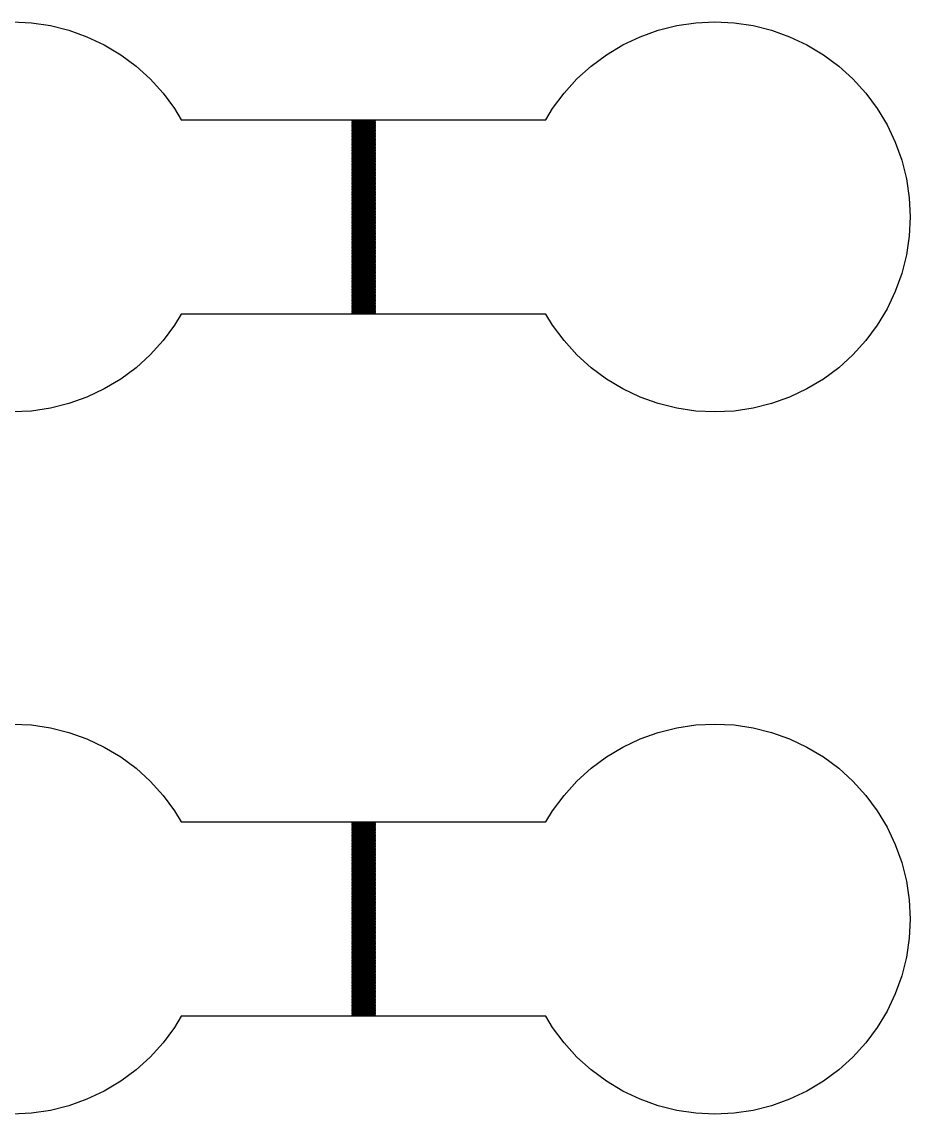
# Model space of a CAD drawing. Extents: x -16 to 132, y -40 to 113.
# Drawn here: x 13.93 to 25.57, y 2.05 to 16.36 of the extents above; entities that cross this region are included whole.
import ezdxf

# ---------------------------------------------------------------- set-up
doc = ezdxf.new("R2010")
doc.units = 0

msp = doc.modelspace()

# ---------------------------------------------------------------- linework, layer by layer
for p, q in [((13.8051, 16.3616), (14.0557, 16.3493)), ((14.0557, 16.3493), (14.3038, 16.3125)), ((22.5097, 16.3125), (22.7579, 16.3493)), ((22.7579, 16.3493), (23.0085, 16.3616)), ((23.0085, 16.3616), (23.2591, 16.3493)), ((23.2591, 16.3493), (23.5072, 16.3125)), ((14.3038, 16.3125), (14.5472, 16.2515)), ((14.5472, 16.2515), (14.7834, 16.167)), ((22.0302, 16.167), (22.2664, 16.2515)), ((22.2664, 16.2515), (22.5097, 16.3125)), ((23.5072, 16.3125), (23.7506, 16.2515)), ((23.7506, 16.2515), (23.9868, 16.167)), ((14.7834, 16.167), (15.0102, 16.0597)), ((15.0102, 16.0597), (15.2254, 15.9307)), ((21.5882, 15.9307), (21.8034, 16.0597)), ((21.8034, 16.0597), (22.0302, 16.167)), ((23.9868, 16.167), (24.2136, 16.0597)), ((24.2136, 16.0597), (24.4288, 15.9307)), ((15.2254, 15.9307), (15.4269, 15.7813)), ((21.3867, 15.7813), (21.5882, 15.9307)), ((24.4288, 15.9307), (24.6303, 15.7813)), ((15.4269, 15.7813), (15.6128, 15.6128)), ((21.2008, 15.6128), (21.3867, 15.7813)), ((24.6303, 15.7813), (24.8162, 15.6128)), ((15.6128, 15.6128), (15.7813, 15.4269)), ((21.0323, 15.4269), (21.2008, 15.6128)), ((24.8162, 15.6128), (24.9847, 15.4269)), ((15.7813, 15.4269), (15.9307, 15.2254)), ((20.8828, 15.2254), (21.0323, 15.4269)), ((24.9847, 15.4269), (25.1341, 15.2254)), ((15.9307, 15.2254), (16.019, 15.0782)), ((20.7946, 15.0782), (20.8828, 15.2254)), ((25.1341, 15.2254), (25.2631, 15.0102)), ((16.019, 15.0782), (20.7946, 15.0782)), ((18.5602, 15.068), (18.2534, 15.068)), ((18.2534, 15.068), (18.2534, 15.0578)), ((18.2534, 15.0578), (18.5602, 15.0578)), ((18.5602, 15.0475), (18.2534, 15.0475)), ((18.2534, 15.0475), (18.2534, 15.0373)), ((18.2534, 15.0373), (18.5602, 15.0373)), ((18.5602, 15.0578), (18.5602, 15.068)), ((18.5602, 15.0373), (18.5602, 15.0475)), ((18.5602, 15.0271), (18.2534, 15.0271)), ((18.2534, 15.0271), (18.2534, 15.0169)), ((18.2534, 15.0169), (18.5602, 15.0169)), ((18.5602, 15.0066), (18.2534, 15.0066)), ((18.2534, 15.0066), (18.2534, 14.9964)), ((18.2534, 14.9964), (18.5602, 14.9964)), ((18.5602, 14.9862), (18.2534, 14.9862)), ((18.2534, 14.9862), (18.2534, 14.976)), ((18.2534, 14.976), (18.5602, 14.976)), ((18.5602, 14.9657), (18.2534, 14.9657)), ((18.2534, 14.9657), (18.2534, 14.9555)), ((18.2534, 14.9555), (18.5602, 14.9555)), ((18.5602, 14.9453), (18.2534, 14.9453)), ((18.2534, 14.9453), (18.2534, 14.9351)), ((18.2534, 14.9351), (18.5602, 14.9351)), ((18.5602, 14.9248), (18.2534, 14.9248)), ((18.2534, 14.9248), (18.2534, 14.9146)), ((18.2534, 14.9146), (18.5602, 14.9146)), ((18.5602, 14.9044), (18.2534, 14.9044)), ((18.2534, 14.9044), (18.2534, 14.8941)), ((18.2534, 14.8941), (18.5602, 14.8941)), ((18.5602, 15.0169), (18.5602, 15.0271)), ((18.5602, 14.9964), (18.5602, 15.0066)), ((18.5602, 14.976), (18.5602, 14.9862)), ((18.5602, 14.9555), (18.5602, 14.9657)), ((18.5602, 14.9351), (18.5602, 14.9453)), ((18.5602, 14.9146), (18.5602, 14.9248)), ((18.5602, 14.8941), (18.5602, 14.9044)), ((25.2631, 15.0102), (25.3704, 14.7834)), ((18.5602, 14.8839), (18.2534, 14.8839)), ((18.2534, 14.8839), (18.2534, 14.8737)), ((18.2534, 14.8737), (18.5602, 14.8737)), ((18.5602, 14.8635), (18.2534, 14.8635)), ((18.2534, 14.8635), (18.2534, 14.8533)), ((18.2534, 14.8533), (18.5602, 14.8533)), ((18.5602, 14.843), (18.2534, 14.843)), ((18.2534, 14.843), (18.2534, 14.8328)), ((18.2534, 14.8328), (18.5602, 14.8328)), ((18.5602, 14.8226), (18.2534, 14.8226)), ((18.2534, 14.8226), (18.2534, 14.8123)), ((18.2534, 14.8123), (18.5602, 14.8123)), ((18.5602, 14.8021), (18.2534, 14.8021)), ((18.2534, 14.8021), (18.2534, 14.7919)), ((18.2534, 14.7919), (18.5602, 14.7919)), ((18.5602, 14.7817), (18.2534, 14.7817)), ((18.2534, 14.7817), (18.2534, 14.7714)), ((18.2534, 14.7714), (18.5602, 14.7714)), ((18.5602, 14.7612), (18.2534, 14.7612)), ((18.2534, 14.7612), (18.2534, 14.751)), ((18.2534, 14.751), (18.5602, 14.751)), ((18.5602, 14.8737), (18.5602, 14.8839)), ((18.5602, 14.8533), (18.5602, 14.8635)), ((18.5602, 14.8328), (18.5602, 14.843)), ((18.5602, 14.8123), (18.5602, 14.8226)), ((18.5602, 14.7919), (18.5602, 14.8021)), ((18.5602, 14.7714), (18.5602, 14.7817)), ((18.5602, 14.751), (18.5602, 14.7612)), ((25.3704, 14.7834), (25.4549, 14.5472)), ((18.5602, 14.7408), (18.2534, 14.7408)), ((18.2534, 14.7408), (18.2534, 14.7305)), ((18.2534, 14.7305), (18.5602, 14.7305)), ((18.5602, 14.7203), (18.2534, 14.7203)), ((18.2534, 14.7203), (18.2534, 14.7101)), ((18.2534, 14.7101), (18.5602, 14.7101)), ((18.5602, 14.6999), (18.2534, 14.6999)), ((18.2534, 14.6999), (18.2534, 14.6896)), ((18.2534, 14.6896), (18.5602, 14.6896)), ((18.5602, 14.6794), (18.2534, 14.6794)), ((18.2534, 14.6794), (18.2534, 14.6692)), ((18.2534, 14.6692), (18.5602, 14.6692)), ((18.5602, 14.659), (18.2534, 14.659)), ((18.2534, 14.659), (18.2534, 14.6487)), ((18.2534, 14.6487), (18.5602, 14.6487)), ((18.5602, 14.6385), (18.2534, 14.6385)), ((18.2534, 14.6385), (18.2534, 14.6283)), ((18.2534, 14.6283), (18.5602, 14.6283)), ((18.5602, 14.6181), (18.2534, 14.6181)), ((18.2534, 14.6181), (18.2534, 14.6078)), ((18.2534, 14.6078), (18.5602, 14.6078)), ((18.5602, 14.7305), (18.5602, 14.7408)), ((18.5602, 14.7101), (18.5602, 14.7203)), ((18.5602, 14.6896), (18.5602, 14.6999)), ((18.5602, 14.6692), (18.5602, 14.6794)), ((18.5602, 14.6487), (18.5602, 14.659)), ((18.5602, 14.6283), (18.5602, 14.6385)), ((18.5602, 14.6078), (18.5602, 14.6181)), ((18.5602, 14.5976), (18.2534, 14.5976)), ((18.2534, 14.5976), (18.2534, 14.5874)), ((18.2534, 14.5874), (18.5602, 14.5874)), ((18.5602, 14.5771), (18.2534, 14.5771)), ((18.2534, 14.5771), (18.2534, 14.5669)), ((18.2534, 14.5669), (18.5602, 14.5669)), ((18.5602, 14.5567), (18.2534, 14.5567)), ((18.2534, 14.5567), (18.2534, 14.5465)), ((18.2534, 14.5465), (18.5602, 14.5465)), ((18.5602, 14.5363), (18.2534, 14.5363)), ((18.2534, 14.5363), (18.2534, 14.526)), ((18.2534, 14.526), (18.5602, 14.526)), ((18.5602, 14.5158), (18.2534, 14.5158)), ((18.2534, 14.5158), (18.2534, 14.5056)), ((18.2534, 14.5056), (18.5602, 14.5056)), ((18.5602, 14.4953), (18.2534, 14.4953)), ((18.2534, 14.4953), (18.2534, 14.4851)), ((18.2534, 14.4851), (18.5602, 14.4851)), ((18.5602, 14.4749), (18.2534, 14.4749)), ((18.2534, 14.4749), (18.2534, 14.4647)), ((18.2534, 14.4647), (18.5602, 14.4647)), ((18.5602, 14.5874), (18.5602, 14.5976)), ((18.5602, 14.5669), (18.5602, 14.5771)), ((18.5602, 14.5465), (18.5602, 14.5567)), ((18.5602, 14.526), (18.5602, 14.5363)), ((18.5602, 14.5056), (18.5602, 14.5158)), ((18.5602, 14.4851), (18.5602, 14.4953)), ((18.5602, 14.4647), (18.5602, 14.4749)), ((25.4549, 14.5472), (25.5159, 14.3038)), ((18.5602, 14.4544), (18.2534, 14.4544)), ((18.2534, 14.4544), (18.2534, 14.4442)), ((18.2534, 14.4442), (18.5602, 14.4442)), ((18.5602, 14.434), (18.2534, 14.434)), ((18.2534, 14.434), (18.2534, 14.4238)), ((18.2534, 14.4238), (18.5602, 14.4238)), ((18.5602, 14.4135), (18.2534, 14.4135)), ((18.2534, 14.4135), (18.2534, 14.4033)), ((18.2534, 14.4033), (18.5602, 14.4033)), ((18.5602, 14.3931), (18.2534, 14.3931)), ((18.2534, 14.3931), (18.2534, 14.3828)), ((18.2534, 14.3828), (18.5602, 14.3828)), ((18.5602, 14.3726), (18.2534, 14.3726)), ((18.2534, 14.3726), (18.2534, 14.3624)), ((18.2534, 14.3624), (18.5602, 14.3624)), ((18.5602, 14.3522), (18.2534, 14.3522)), ((18.2534, 14.3522), (18.2534, 14.3419)), ((18.2534, 14.3419), (18.5602, 14.3419)), ((18.5602, 14.3317), (18.2534, 14.3317)), ((18.2534, 14.3317), (18.2534, 14.3215)), ((18.2534, 14.3215), (18.5602, 14.3215)), ((18.5602, 14.4442), (18.5602, 14.4544)), ((18.5602, 14.4238), (18.5602, 14.434)), ((18.5602, 14.4033), (18.5602, 14.4135)), ((18.5602, 14.3828), (18.5602, 14.3931)), ((18.5602, 14.3624), (18.5602, 14.3726)), ((18.5602, 14.3419), (18.5602, 14.3522)), ((18.5602, 14.3215), (18.5602, 14.3317)), ((18.5602, 14.3113), (18.2534, 14.3113)), ((18.2534, 14.3113), (18.2534, 14.301)), ((18.2534, 14.301), (18.5602, 14.301)), ((18.5602, 14.2908), (18.2534, 14.2908)), ((18.2534, 14.2908), (18.2534, 14.2806)), ((18.2534, 14.2806), (18.5602, 14.2806)), ((18.5602, 14.2704), (18.2534, 14.2704)), ((18.2534, 14.2704), (18.2534, 14.2601)), ((18.2534, 14.2601), (18.5602, 14.2601)), ((18.5602, 14.2499), (18.2534, 14.2499)), ((18.2534, 14.2499), (18.2534, 14.2397)), ((18.2534, 14.2397), (18.5602, 14.2397)), ((18.5602, 14.2295), (18.2534, 14.2295)), ((18.2534, 14.2295), (18.2534, 14.2192)), ((18.2534, 14.2192), (18.5602, 14.2192)), ((18.5602, 14.209), (18.2534, 14.209)), ((18.2534, 14.209), (18.2534, 14.1988)), ((18.2534, 14.1988), (18.5602, 14.1988)), ((18.5602, 14.1886), (18.2534, 14.1886)), ((18.2534, 14.1886), (18.2534, 14.1783)), ((18.2534, 14.1783), (18.5602, 14.1783)), ((18.5602, 14.301), (18.5602, 14.3113)), ((18.5602, 14.2806), (18.5602, 14.2908)), ((18.5602, 14.2601), (18.5602, 14.2704)), ((18.5602, 14.2397), (18.5602, 14.2499)), ((18.5602, 14.2192), (18.5602, 14.2295)), ((18.5602, 14.1988), (18.5602, 14.209)), ((18.5602, 14.1783), (18.5602, 14.1886)), ((25.5159, 14.3038), (25.5527, 14.0557)), ((18.5602, 14.1681), (18.2534, 14.1681)), ((18.2534, 14.1681), (18.2534, 14.1579)), ((18.2534, 14.1579), (18.5602, 14.1579)), ((18.5602, 14.1477), (18.2534, 14.1477)), ((18.2534, 14.1477), (18.2534, 14.1374)), ((18.2534, 14.1374), (18.5602, 14.1374)), ((18.5602, 14.1272), (18.2534, 14.1272)), ((18.2534, 14.1272), (18.2534, 14.117)), ((18.2534, 14.117), (18.5602, 14.117)), ((18.5602, 14.1068), (18.2534, 14.1068)), ((18.2534, 14.1068), (18.2534, 14.0965)), ((18.2534, 14.0965), (18.5602, 14.0965)), ((18.5602, 14.0863), (18.2534, 14.0863)), ((18.2534, 14.0863), (18.2534, 14.0761)), ((18.2534, 14.0761), (18.5602, 14.0761)), ((18.5602, 14.0658), (18.2534, 14.0658)), ((18.2534, 14.0658), (18.2534, 14.0556)), ((18.2534, 14.0556), (18.5602, 14.0556)), ((18.5602, 14.0454), (18.2534, 14.0454)), ((18.2534, 14.0454), (18.2534, 14.0352)), ((18.2534, 14.0352), (18.5602, 14.0352)), ((18.5602, 14.1579), (18.5602, 14.1681)), ((18.5602, 14.1374), (18.5602, 14.1477)), ((18.5602, 14.117), (18.5602, 14.1272)), ((18.5602, 14.0965), (18.5602, 14.1068)), ((18.5602, 14.0761), (18.5602, 14.0863)), ((18.5602, 14.0556), (18.5602, 14.0658)), ((18.5602, 14.0352), (18.5602, 14.0454)), ((25.5527, 14.0557), (25.565, 13.8051)), ((18.5602, 14.0249), (18.2534, 14.0249)), ((18.2534, 14.0249), (18.2534, 14.0147)), ((18.2534, 14.0147), (18.5602, 14.0147)), ((18.5602, 14.0045), (18.2534, 14.0045)), ((18.2534, 14.0045), (18.2534, 13.9943)), ((18.2534, 13.9943), (18.5602, 13.9943)), ((18.5602, 13.984), (18.2534, 13.984)), ((18.2534, 13.984), (18.2534, 13.9738)), ((18.2534, 13.9738), (18.5602, 13.9738)), ((18.5602, 13.9636), (18.2534, 13.9636)), ((18.2534, 13.9636), (18.2534, 13.9534)), ((18.2534, 13.9534), (18.5602, 13.9534)), ((18.5602, 13.9431), (18.2534, 13.9431)), ((18.2534, 13.9431), (18.2534, 13.9329)), ((18.2534, 13.9329), (18.5602, 13.9329)), ((18.5602, 13.9227), (18.2534, 13.9227)), ((18.2534, 13.9227), (18.2534, 13.9125)), ((18.2534, 13.9125), (18.5602, 13.9125)), ((18.5602, 13.9022), (18.2534, 13.9022)), ((18.2534, 13.9022), (18.2534, 13.892)), ((18.2534, 13.892), (18.5602, 13.892)), ((18.5602, 14.0147), (18.5602, 14.0249)), ((18.5602, 13.9943), (18.5602, 14.0045)), ((18.5602, 13.9738), (18.5602, 13.984)), ((18.5602, 13.9534), (18.5602, 13.9636)), ((18.5602, 13.9329), (18.5602, 13.9431)), ((18.5602, 13.9125), (18.5602, 13.9227)), ((18.5602, 13.892), (18.5602, 13.9022)), ((18.5602, 13.8818), (18.2534, 13.8818)), ((18.2534, 13.8818), (18.2534, 13.8716)), ((18.2534, 13.8716), (18.5602, 13.8716)), ((18.5602, 13.8613), (18.2534, 13.8613)), ((18.2534, 13.8613), (18.2534, 13.8511)), ((18.2534, 13.8511), (18.5602, 13.8511)), ((18.5602, 13.8409), (18.2534, 13.8409)), ((18.2534, 13.8409), (18.2534, 13.8307)), ((18.2534, 13.8307), (18.5602, 13.8307)), ((18.5602, 13.8204), (18.2534, 13.8204)), ((18.2534, 13.8204), (18.2534, 13.8102)), ((18.2534, 13.8102), (18.5602, 13.8102)), ((18.5602, 13.8), (18.2534, 13.8)), ((18.2534, 13.8), (18.2534, 13.7897)), ((18.2534, 13.7897), (18.5602, 13.7897)), ((18.5602, 13.7795), (18.2534, 13.7795)), ((18.2534, 13.7795), (18.2534, 13.7693)), ((18.2534, 13.7693), (18.5602, 13.7693)), ((18.5602, 13.7591), (18.2534, 13.7591)), ((18.2534, 13.7591), (18.2534, 13.7489)), ((18.2534, 13.7489), (18.5602, 13.7489)), ((18.5602, 13.8716), (18.5602, 13.8818)), ((18.5602, 13.8511), (18.5602, 13.8613)), ((18.5602, 13.8307), (18.5602, 13.8409)), ((18.5602, 13.8102), (18.5602, 13.8204)), ((18.5602, 13.7897), (18.5602, 13.8)), ((18.5602, 13.7693), (18.5602, 13.7795)), ((18.5602, 13.7489), (18.5602, 13.7591)), ((25.565, 13.8051), (25.5527, 13.5545)), ((18.5602, 13.7386), (18.2534, 13.7386)), ((18.2534, 13.7386), (18.2534, 13.7284)), ((18.2534, 13.7284), (18.5602, 13.7284)), ((18.5602, 13.7182), (18.2534, 13.7182)), ((18.2534, 13.7182), (18.2534, 13.708)), ((18.2534, 13.708), (18.5602, 13.708)), ((18.5602, 13.6977), (18.2534, 13.6977)), ((18.2534, 13.6977), (18.2534, 13.6875)), ((18.2534, 13.6875), (18.5602, 13.6875)), ((18.5602, 13.6773), (18.2534, 13.6773)), ((18.2534, 13.6773), (18.2534, 13.6671)), ((18.2534, 13.6671), (18.5602, 13.6671)), ((18.5602, 13.6568), (18.2534, 13.6568)), ((18.2534, 13.6568), (18.2534, 13.6466)), ((18.2534, 13.6466), (18.5602, 13.6466)), ((18.5602, 13.6364), (18.2534, 13.6364)), ((18.2534, 13.6364), (18.2534, 13.6261)), ((18.2534, 13.6261), (18.5602, 13.6261)), ((18.5602, 13.6159), (18.2534, 13.6159)), ((18.2534, 13.6159), (18.2534, 13.6057)), ((18.2534, 13.6057), (18.5602, 13.6057)), ((18.5602, 13.7284), (18.5602, 13.7386)), ((18.5602, 13.708), (18.5602, 13.7182)), ((18.5602, 13.6875), (18.5602, 13.6977)), ((18.5602, 13.6671), (18.5602, 13.6773)), ((18.5602, 13.6466), (18.5602, 13.6568)), ((18.5602, 13.6261), (18.5602, 13.6364)), ((18.5602, 13.6057), (18.5602, 13.6159)), ((18.5602, 13.5955), (18.2534, 13.5955)), ((18.2534, 13.5955), (18.2534, 13.5852)), ((18.2534, 13.5852), (18.5602, 13.5852)), ((18.5602, 13.575), (18.2534, 13.575)), ((18.2534, 13.575), (18.2534, 13.5648)), ((18.2534, 13.5648), (18.5602, 13.5648)), ((18.5602, 13.5546), (18.2534, 13.5546)), ((18.2534, 13.5546), (18.2534, 13.5443)), ((18.2534, 13.5443), (18.5602, 13.5443)), ((18.5602, 13.5341), (18.2534, 13.5341)), ((18.2534, 13.5341), (18.2534, 13.5239)), ((18.2534, 13.5239), (18.5602, 13.5239)), ((18.5602, 13.5137), (18.2534, 13.5137)), ((18.2534, 13.5137), (18.2534, 13.5034)), ((18.2534, 13.5034), (18.5602, 13.5034)), ((18.5602, 13.4932), (18.2534, 13.4932)), ((18.2534, 13.4932), (18.2534, 13.483)), ((18.2534, 13.483), (18.5602, 13.483)), ((18.5602, 13.4727), (18.2534, 13.4727)), ((18.2534, 13.4727), (18.2534, 13.4625)), ((18.2534, 13.4625), (18.5602, 13.4625)), ((18.5602, 13.5852), (18.5602, 13.5955)), ((18.5602, 13.5648), (18.5602, 13.575)), ((18.5602, 13.5443), (18.5602, 13.5546)), ((18.5602, 13.5239), (18.5602, 13.5341)), ((18.5602, 13.5034), (18.5602, 13.5137)), ((18.5602, 13.483), (18.5602, 13.4932)), ((18.5602, 13.4625), (18.5602, 13.4727)), ((25.5527, 13.5545), (25.5159, 13.3064)), ((18.5602, 13.4523), (18.2534, 13.4523)), ((18.2534, 13.4523), (18.2534, 13.4421)), ((18.2534, 13.4421), (18.5602, 13.4421)), ((18.5602, 13.4319), (18.2534, 13.4319)), ((18.2534, 13.4319), (18.2534, 13.4216)), ((18.2534, 13.4216), (18.5602, 13.4216)), ((18.5602, 13.4114), (18.2534, 13.4114)), ((18.2534, 13.4114), (18.2534, 13.4012)), ((18.2534, 13.4012), (18.5602, 13.4012)), ((18.5602, 13.3909), (18.2534, 13.3909)), ((18.2534, 13.3909), (18.2534, 13.3807)), ((18.2534, 13.3807), (18.5602, 13.3807)), ((18.5602, 13.3705), (18.2534, 13.3705)), ((18.2534, 13.3705), (18.2534, 13.3603)), ((18.2534, 13.3603), (18.5602, 13.3603)), ((18.5602, 13.35), (18.2534, 13.35)), ((18.2534, 13.35), (18.2534, 13.3398)), ((18.2534, 13.3398), (18.5602, 13.3398)), ((18.5602, 13.3296), (18.2534, 13.3296)), ((18.2534, 13.3296), (18.2534, 13.3194)), ((18.2534, 13.3194), (18.5602, 13.3194)), ((18.5602, 13.4421), (18.5602, 13.4523)), ((18.5602, 13.4216), (18.5602, 13.4319)), ((18.5602, 13.4012), (18.5602, 13.4114)), ((18.5602, 13.3807), (18.5602, 13.3909)), ((18.5602, 13.3603), (18.5602, 13.3705)), ((18.5602, 13.3398), (18.5602, 13.35)), ((18.5602, 13.3194), (18.5602, 13.3296)), ((18.5602, 13.3091), (18.2534, 13.3091)), ((18.2534, 13.3091), (18.2534, 13.2989)), ((18.2534, 13.2989), (18.5602, 13.2989)), ((18.5602, 13.2887), (18.2534, 13.2887)), ((18.2534, 13.2887), (18.2534, 13.2785)), ((18.2534, 13.2785), (18.5602, 13.2785)), ((18.5602, 13.2682), (18.2534, 13.2682)), ((18.2534, 13.2682), (18.2534, 13.258)), ((18.2534, 13.258), (18.5602, 13.258)), ((18.5602, 13.2478), (18.2534, 13.2478)), ((18.2534, 13.2478), (18.2534, 13.2376)), ((18.2534, 13.2376), (18.5602, 13.2376)), ((18.5602, 13.2273), (18.2534, 13.2273)), ((18.2534, 13.2273), (18.2534, 13.2171)), ((18.2534, 13.2171), (18.5602, 13.2171)), ((18.5602, 13.2069), (18.2534, 13.2069)), ((18.2534, 13.2069), (18.2534, 13.1967)), ((18.2534, 13.1967), (18.5602, 13.1967)), ((18.5602, 13.1864), (18.2534, 13.1864)), ((18.2534, 13.1864), (18.2534, 13.1762)), ((18.2534, 13.1762), (18.5602, 13.1762)), ((18.5602, 13.2989), (18.5602, 13.3091)), ((18.5602, 13.2785), (18.5602, 13.2887)), ((18.5602, 13.258), (18.5602, 13.2682)), ((18.5602, 13.2376), (18.5602, 13.2478)), ((18.5602, 13.2171), (18.5602, 13.2273)), ((18.5602, 13.1967), (18.5602, 13.2069)), ((18.5602, 13.1762), (18.5602, 13.1864)), ((25.5159, 13.3064), (25.4549, 13.063)), ((18.5602, 13.166), (18.2534, 13.166)), ((18.2534, 13.166), (18.2534, 13.1557)), ((18.2534, 13.1557), (18.5602, 13.1557)), ((18.5602, 13.1455), (18.2534, 13.1455)), ((18.2534, 13.1455), (18.2534, 13.1353)), ((18.2534, 13.1353), (18.5602, 13.1353)), ((18.5602, 13.1251), (18.2534, 13.1251)), ((18.2534, 13.1251), (18.2534, 13.1149)), ((18.2534, 13.1149), (18.5602, 13.1149)), ((18.5602, 13.1046), (18.2534, 13.1046)), ((18.2534, 13.1046), (18.2534, 13.0944)), ((18.2534, 13.0944), (18.5602, 13.0944)), ((18.5602, 13.0842), (18.2534, 13.0842)), ((18.2534, 13.0842), (18.2534, 13.0739)), ((18.2534, 13.0739), (18.5602, 13.0739)), ((18.5602, 13.0637), (18.2534, 13.0637)), ((18.2534, 13.0637), (18.2534, 13.0535)), ((18.2534, 13.0535), (18.5602, 13.0535)), ((18.5602, 13.0433), (18.2534, 13.0433)), ((18.2534, 13.0433), (18.2534, 13.033)), ((18.2534, 13.033), (18.5602, 13.033)), ((18.5602, 13.1557), (18.5602, 13.166)), ((18.5602, 13.1353), (18.5602, 13.1455)), ((18.5602, 13.1149), (18.5602, 13.1251)), ((18.5602, 13.0944), (18.5602, 13.1046)), ((18.5602, 13.0739), (18.5602, 13.0842)), ((18.5602, 13.0535), (18.5602, 13.0637)), ((18.5602, 13.033), (18.5602, 13.0433)), ((25.4549, 13.063), (25.3704, 12.8268)), ((18.5602, 13.0228), (18.2534, 13.0228)), ((18.2534, 13.0228), (18.2534, 13.0126)), ((18.2534, 13.0126), (18.5602, 13.0126)), ((18.5602, 13.0024), (18.2534, 13.0024)), ((18.2534, 13.0024), (18.2534, 12.9921)), ((18.2534, 12.9921), (18.5602, 12.9921)), ((18.5602, 12.9819), (18.2534, 12.9819)), ((18.2534, 12.9819), (18.2534, 12.9717)), ((18.2534, 12.9717), (18.5602, 12.9717)), ((18.5602, 12.9615), (18.2534, 12.9615)), ((18.2534, 12.9615), (18.2534, 12.9512)), ((18.2534, 12.9512), (18.5602, 12.9512)), ((18.5602, 12.941), (18.2534, 12.941)), ((18.2534, 12.941), (18.2534, 12.9308)), ((18.2534, 12.9308), (18.5602, 12.9308)), ((18.5602, 12.9205), (18.2534, 12.9205)), ((18.2534, 12.9205), (18.2534, 12.9103)), ((18.2534, 12.9103), (18.5602, 12.9103)), ((18.5602, 12.9001), (18.2534, 12.9001)), ((18.2534, 12.9001), (18.2534, 12.8899)), ((18.2534, 12.8899), (18.5602, 12.8899)), ((18.5602, 13.0126), (18.5602, 13.0228)), ((18.5602, 12.9921), (18.5602, 13.0024)), ((18.5602, 12.9717), (18.5602, 12.9819)), ((18.5602, 12.9512), (18.5602, 12.9615)), ((18.5602, 12.9308), (18.5602, 12.941)), ((18.5602, 12.9103), (18.5602, 12.9205)), ((18.5602, 12.8899), (18.5602, 12.9001)), ((18.5602, 12.8796), (18.2534, 12.8796)), ((18.2534, 12.8796), (18.2534, 12.8694)), ((18.2534, 12.8694), (18.5602, 12.8694)), ((18.5602, 12.8592), (18.2534, 12.8592)), ((18.2534, 12.8592), (18.2534, 12.849)), ((18.2534, 12.849), (18.5602, 12.849)), ((18.5602, 12.8387), (18.2534, 12.8387)), ((18.2534, 12.8387), (18.2534, 12.8285)), ((18.2534, 12.8285), (18.5602, 12.8285)), ((18.5602, 12.8183), (18.2534, 12.8183)), ((18.2534, 12.8183), (18.2534, 12.8081)), ((18.2534, 12.8081), (18.5602, 12.8081)), ((18.5602, 12.7979), (18.2534, 12.7979)), ((18.2534, 12.7979), (18.2534, 12.7876)), ((18.2534, 12.7876), (18.5602, 12.7876)), ((18.5602, 12.7774), (18.2534, 12.7774)), ((18.2534, 12.7774), (18.2534, 12.7672)), ((18.2534, 12.7672), (18.5602, 12.7672)), ((18.5602, 12.7569), (18.2534, 12.7569)), ((18.2534, 12.7569), (18.2534, 12.7467)), ((18.2534, 12.7467), (18.5602, 12.7467)), ((18.5602, 12.8694), (18.5602, 12.8796)), ((18.5602, 12.849), (18.5602, 12.8592)), ((18.5602, 12.8285), (18.5602, 12.8387)), ((18.5602, 12.8081), (18.5602, 12.8183)), ((18.5602, 12.7876), (18.5602, 12.7979)), ((18.5602, 12.7672), (18.5602, 12.7774)), ((18.5602, 12.7467), (18.5602, 12.7569)), ((25.3704, 12.8268), (25.2631, 12.6)), ((18.5602, 12.7365), (18.2534, 12.7365)), ((18.2534, 12.7365), (18.2534, 12.7263)), ((18.2534, 12.7263), (18.5602, 12.7263)), ((18.5602, 12.716), (18.2534, 12.716)), ((18.2534, 12.716), (18.2534, 12.7058)), ((18.2534, 12.7058), (18.5602, 12.7058)), ((18.5602, 12.6956), (18.2534, 12.6956)), ((18.2534, 12.6956), (18.2534, 12.6854)), ((18.2534, 12.6854), (18.5602, 12.6854)), ((18.5602, 12.6751), (18.2534, 12.6751)), ((18.2534, 12.6751), (18.2534, 12.6649)), ((18.2534, 12.6649), (18.5602, 12.6649)), ((18.5602, 12.6547), (18.2534, 12.6547)), ((18.2534, 12.6547), (18.2534, 12.6444)), ((18.2534, 12.6444), (18.5602, 12.6444)), ((18.5602, 12.6342), (18.2534, 12.6342)), ((18.2534, 12.6342), (18.2534, 12.624)), ((18.2534, 12.624), (18.5602, 12.624)), ((18.5602, 12.6138), (18.2534, 12.6138)), ((18.2534, 12.6138), (18.2534, 12.6035)), ((18.2534, 12.6035), (18.5602, 12.6035)), ((18.5602, 12.7263), (18.5602, 12.7365)), ((18.5602, 12.7058), (18.5602, 12.716)), ((18.5602, 12.6854), (18.5602, 12.6956)), ((18.5602, 12.6649), (18.5602, 12.6751)), ((18.5602, 12.6444), (18.5602, 12.6547)), ((18.5602, 12.624), (18.5602, 12.6342)), ((18.5602, 12.6035), (18.5602, 12.6138)), ((25.2631, 12.6), (25.1341, 12.3848)), ((16.019, 12.532), (15.9307, 12.3848)), ((20.7946, 12.532), (16.019, 12.532)), ((18.5602, 12.5933), (18.2534, 12.5933)), ((18.2534, 12.5933), (18.2534, 12.5831)), ((18.2534, 12.5831), (18.5602, 12.5831)), ((18.5602, 12.5729), (18.2534, 12.5729)), ((18.2534, 12.5729), (18.2534, 12.5626)), ((18.2534, 12.5626), (18.5602, 12.5626)), ((18.5602, 12.5524), (18.2534, 12.5524)), ((18.2534, 12.5524), (18.2534, 12.5422)), ((18.2534, 12.5422), (18.5602, 12.5422)), ((18.5602, 12.5831), (18.5602, 12.5933)), ((18.5602, 12.5626), (18.5602, 12.5729)), ((18.5602, 12.5422), (18.5602, 12.5524)), ((20.8828, 12.3848), (20.7946, 12.532)), ((15.9307, 12.3848), (15.7813, 12.1833)), ((21.0323, 12.1833), (20.8828, 12.3848)), ((25.1341, 12.3848), (24.9847, 12.1833)), ((15.7813, 12.1833), (15.6128, 11.9974)), ((21.2008, 11.9974), (21.0323, 12.1833)), ((24.9847, 12.1833), (24.8162, 11.9974)), ((15.6128, 11.9974), (15.4269, 11.8289)), ((21.3867, 11.8289), (21.2008, 11.9974)), ((24.8162, 11.9974), (24.6303, 11.8289)), ((15.4269, 11.8289), (15.2254, 11.6795)), ((21.5882, 11.6795), (21.3867, 11.8289)), ((24.6303, 11.8289), (24.4288, 11.6795)), ((15.2254, 11.6795), (15.0102, 11.5505)), ((21.8034, 11.5505), (21.5882, 11.6795)), ((24.4288, 11.6795), (24.2136, 11.5505)), ((15.0102, 11.5505), (14.7834, 11.4432)), ((22.0302, 11.4432), (21.8034, 11.5505)), ((24.2136, 11.5505), (23.9868, 11.4432)), ((14.5472, 11.3587), (14.3038, 11.2977)), ((14.7834, 11.4432), (14.5472, 11.3587)), ((22.2664, 11.3587), (22.0302, 11.4432)), ((22.5097, 11.2977), (22.2664, 11.3587)), ((23.7506, 11.3587), (23.5072, 11.2977)), ((23.9868, 11.4432), (23.7506, 11.3587)), ((14.0557, 11.2609), (13.8051, 11.2486)), ((14.3038, 11.2977), (14.0557, 11.2609)), ((22.7579, 11.2609), (22.5097, 11.2977)), ((23.0085, 11.2486), (22.7579, 11.2609)), ((23.2591, 11.2609), (23.0085, 11.2486)), ((23.5072, 11.2977), (23.2591, 11.2609)), ((13.8051, 7.15819), (14.0557, 7.14587)), ((14.0557, 7.14587), (14.3038, 7.10905)), ((14.3038, 7.10905), (14.5472, 7.04811)), ((14.5472, 7.04811), (14.7834, 6.96358)), ((22.0302, 6.96358), (22.2664, 7.04811)), ((22.2664, 7.04811), (22.5097, 7.10905)), ((22.5097, 7.10905), (22.7579, 7.14587)), ((22.7579, 7.14587), (23.0085, 7.15819)), ((23.0085, 7.15819), (23.2591, 7.14587)), ((23.2591, 7.14587), (23.5072, 7.10905)), ((23.5072, 7.10905), (23.7506, 7.04811)), ((23.7506, 7.04811), (23.9868, 6.96358)), ((14.7834, 6.96358), (15.0102, 6.85631)), ((21.8034, 6.85631), (22.0302, 6.96358)), ((23.9868, 6.96358), (24.2136, 6.85631)), ((15.0102, 6.85631), (15.2254, 6.72733)), ((21.5882, 6.72733), (21.8034, 6.85631)), ((24.2136, 6.85631), (24.4288, 6.72733)), ((15.2254, 6.72733), (15.4269, 6.5779)), ((21.3867, 6.5779), (21.5882, 6.72733)), ((24.4288, 6.72733), (24.6303, 6.5779)), ((15.4269, 6.5779), (15.6128, 6.40941)), ((21.2008, 6.40941), (21.3867, 6.5779)), ((24.6303, 6.5779), (24.8162, 6.40941)), ((15.6128, 6.40941), (15.7813, 6.22351)), ((21.0323, 6.22351), (21.2008, 6.40941)), ((24.8162, 6.40941), (24.9847, 6.22351)), ((15.7813, 6.22351), (15.9307, 6.022)), ((20.8828, 6.022), (21.0323, 6.22351)), ((24.9847, 6.22351), (25.1341, 6.022)), ((15.9307, 6.022), (16.019, 5.87482)), ((20.7946, 5.87482), (20.8828, 6.022)), ((25.1341, 6.022), (25.2631, 5.80681)), ((16.019, 5.87482), (20.7946, 5.87482)), ((18.5602, 5.86459), (18.2534, 5.86459)), ((18.2534, 5.86459), (18.2534, 5.85437)), ((18.2534, 5.85437), (18.5602, 5.85437)), ((18.5602, 5.84415), (18.2534, 5.84415)), ((18.2534, 5.84415), (18.2534, 5.83391)), ((18.2534, 5.83391), (18.5602, 5.83391)), ((18.5602, 5.82368), (18.2534, 5.82368)), ((18.2534, 5.82368), (18.2534, 5.81348)), ((18.2534, 5.81348), (18.5602, 5.81348)), ((18.5602, 5.80324), (18.2534, 5.80324)), ((18.2534, 5.80324), (18.2534, 5.79301)), ((18.2534, 5.79301), (18.5602, 5.79301)), ((18.5602, 5.78279), (18.2534, 5.78279)), ((18.2534, 5.78279), (18.2534, 5.77255)), ((18.2534, 5.77255), (18.5602, 5.77255)), ((18.5602, 5.76234), (18.2534, 5.76234)), ((18.2534, 5.76234), (18.2534, 5.75212)), ((18.2534, 5.75212), (18.5602, 5.75212)), ((18.5602, 5.74188), (18.2534, 5.74188)), ((18.2534, 5.74188), (18.2534, 5.73166)), ((18.2534, 5.73166), (18.5602, 5.73166)), ((18.5602, 5.85437), (18.5602, 5.86459)), ((18.5602, 5.83391), (18.5602, 5.84415)), ((18.5602, 5.81348), (18.5602, 5.82368)), ((18.5602, 5.79301), (18.5602, 5.80324)), ((18.5602, 5.77255), (18.5602, 5.78279)), ((18.5602, 5.75212), (18.5602, 5.76234)), ((18.5602, 5.73166), (18.5602, 5.74188)), ((25.2631, 5.80681), (25.3704, 5.58)), ((18.5602, 5.72142), (18.2534, 5.72142)), ((18.2534, 5.72142), (18.2534, 5.71121)), ((18.2534, 5.71121), (18.5602, 5.71121)), ((18.5602, 5.70099), (18.2534, 5.70099)), ((18.2534, 5.70099), (18.2534, 5.69075)), ((18.2534, 5.69075), (18.5602, 5.69075)), ((18.5602, 5.68053), (18.2534, 5.68053)), ((18.2534, 5.68053), (18.2534, 5.6703)), ((18.2534, 5.6703), (18.5602, 5.6703)), ((18.5602, 5.66006), (18.2534, 5.66006)), ((18.2534, 5.66006), (18.2534, 5.64986)), ((18.2534, 5.64986), (18.5602, 5.64986)), ((18.5602, 5.63963), (18.2534, 5.63963)), ((18.2534, 5.63963), (18.2534, 5.62939)), ((18.2534, 5.62939), (18.5602, 5.62939)), ((18.5602, 5.61917), (18.2534, 5.61917)), ((18.2534, 5.61917), (18.2534, 5.60893)), ((18.2534, 5.60893), (18.5602, 5.60893)), ((18.5602, 5.59872), (18.2534, 5.59872)), ((18.2534, 5.59872), (18.2534, 5.5885)), ((18.2534, 5.5885), (18.5602, 5.5885)), ((18.5602, 5.71121), (18.5602, 5.72142)), ((18.5602, 5.69075), (18.5602, 5.70099)), ((18.5602, 5.6703), (18.5602, 5.68053)), ((18.5602, 5.64986), (18.5602, 5.66006)), ((18.5602, 5.62939), (18.5602, 5.63963)), ((18.5602, 5.60893), (18.5602, 5.61917)), ((18.5602, 5.5885), (18.5602, 5.59872)), ((18.5602, 5.57826), (18.2534, 5.57826)), ((18.2534, 5.57826), (18.2534, 5.56804)), ((18.2534, 5.56804), (18.5602, 5.56804)), ((18.5602, 5.55782), (18.2534, 5.55782)), ((18.2534, 5.55782), (18.2534, 5.54759)), ((18.2534, 5.54759), (18.5602, 5.54759)), ((18.5602, 5.53737), (18.2534, 5.53737)), ((18.2534, 5.53737), (18.2534, 5.52715)), ((18.2534, 5.52715), (18.5602, 5.52715)), ((18.5602, 5.51691), (18.2534, 5.51691)), ((18.2534, 5.51691), (18.2534, 5.50668)), ((18.2534, 5.50668), (18.5602, 5.50668)), ((18.5602, 5.49646), (18.2534, 5.49646)), ((18.2534, 5.49646), (18.2534, 5.48624)), ((18.2534, 5.48624), (18.5602, 5.48624)), ((18.5602, 5.47601), (18.2534, 5.47601)), ((18.2534, 5.47601), (18.2534, 5.46577)), ((18.2534, 5.46577), (18.5602, 5.46577)), ((18.5602, 5.45555), (18.2534, 5.45555)), ((18.2534, 5.45555), (18.2534, 5.44533)), ((18.2534, 5.44533), (18.5602, 5.44533)), ((18.5602, 5.56804), (18.5602, 5.57826)), ((18.5602, 5.54759), (18.5602, 5.55782)), ((18.5602, 5.52715), (18.5602, 5.53737)), ((18.5602, 5.50668), (18.5602, 5.51691)), ((18.5602, 5.48624), (18.5602, 5.49646)), ((18.5602, 5.46577), (18.5602, 5.47601)), ((18.5602, 5.44533), (18.5602, 5.45555)), ((25.3704, 5.58), (25.4549, 5.3438)), ((18.5602, 5.4351), (18.2534, 5.4351)), ((18.2534, 5.4351), (18.2534, 5.42488)), ((18.2534, 5.42488), (18.5602, 5.42488)), ((18.5602, 5.41466), (18.2534, 5.41466)), ((18.2534, 5.41466), (18.2534, 5.40442)), ((18.2534, 5.40442), (18.5602, 5.40442)), ((18.5602, 5.3942), (18.2534, 5.3942)), ((18.2534, 5.3942), (18.2534, 5.38399)), ((18.2534, 5.38399), (18.5602, 5.38399)), ((18.5602, 5.37375), (18.2534, 5.37375)), ((18.2534, 5.37375), (18.2534, 5.36353)), ((18.2534, 5.36353), (18.5602, 5.36353)), ((18.5602, 5.35329), (18.2534, 5.35329)), ((18.2534, 5.35329), (18.2534, 5.34306)), ((18.2534, 5.34306), (18.5602, 5.34306)), ((18.5602, 5.33286), (18.2534, 5.33286)), ((18.2534, 5.33286), (18.2534, 5.32262)), ((18.2534, 5.32262), (18.5602, 5.32262)), ((18.5602, 5.31239), (18.2534, 5.31239)), ((18.2534, 5.31239), (18.2534, 5.30217)), ((18.2534, 5.30217), (18.5602, 5.30217)), ((18.5602, 5.42488), (18.5602, 5.4351)), ((18.5602, 5.40442), (18.5602, 5.41466)), ((18.5602, 5.38399), (18.5602, 5.3942)), ((18.5602, 5.36353), (18.5602, 5.37375)), ((18.5602, 5.34306), (18.5602, 5.35329)), ((18.5602, 5.32262), (18.5602, 5.33286)), ((18.5602, 5.30217), (18.5602, 5.31239)), ((25.4549, 5.3438), (25.5159, 5.10043)), ((18.5602, 5.29193), (18.2534, 5.29193)), ((18.2534, 5.29193), (18.2534, 5.28171)), ((18.2534, 5.28171), (18.5602, 5.28171)), ((18.5602, 5.2715), (18.2534, 5.2715)), ((18.2534, 5.2715), (18.2534, 5.26126)), ((18.2534, 5.26126), (18.5602, 5.26126)), ((18.5602, 5.25104), (18.2534, 5.25104)), ((18.2534, 5.25104), (18.2534, 5.24081)), ((18.2534, 5.24081), (18.5602, 5.24081)), ((18.5602, 5.23058), (18.2534, 5.23058)), ((18.2534, 5.23058), (18.2534, 5.22037)), ((18.2534, 5.22037), (18.5602, 5.22037)), ((18.5602, 5.21013), (18.2534, 5.21013)), ((18.2534, 5.21013), (18.2534, 5.19991)), ((18.2534, 5.19991), (18.5602, 5.19991)), ((18.5602, 5.18968), (18.2534, 5.18968)), ((18.2534, 5.18968), (18.2534, 5.17944)), ((18.2534, 5.17944), (18.5602, 5.17944)), ((18.5602, 5.16924), (18.2534, 5.16924)), ((18.2534, 5.16924), (18.2534, 5.15901)), ((18.2534, 5.15901), (18.5602, 5.15901)), ((18.5602, 5.28171), (18.5602, 5.29193)), ((18.5602, 5.26126), (18.5602, 5.2715)), ((18.5602, 5.24081), (18.5602, 5.25104)), ((18.5602, 5.22037), (18.5602, 5.23058)), ((18.5602, 5.19991), (18.5602, 5.21013)), ((18.5602, 5.17944), (18.5602, 5.18968)), ((18.5602, 5.15901), (18.5602, 5.16924)), ((18.5602, 5.14877), (18.2534, 5.14877)), ((18.2534, 5.14877), (18.2534, 5.13855)), ((18.2534, 5.13855), (18.5602, 5.13855)), ((18.5602, 5.12833), (18.2534, 5.12833)), ((18.2534, 5.12833), (18.2534, 5.11809)), ((18.2534, 5.11809), (18.5602, 5.11809)), ((18.5602, 5.10788), (18.2534, 5.10788)), ((18.2534, 5.10788), (18.2534, 5.09764)), ((18.2534, 5.09764), (18.5602, 5.09764)), ((18.5602, 5.08742), (18.2534, 5.08742)), ((18.2534, 5.08742), (18.2534, 5.07719)), ((18.2534, 5.07719), (18.5602, 5.07719)), ((18.5602, 5.06696), (18.2534, 5.06696)), ((18.2534, 5.06696), (18.2534, 5.05675)), ((18.2534, 5.05675), (18.5602, 5.05675)), ((18.5602, 5.04652), (18.2534, 5.04652)), ((18.2534, 5.04652), (18.2534, 5.03629)), ((18.2534, 5.03629), (18.5602, 5.03629)), ((18.5602, 5.02606), (18.2534, 5.02606)), ((18.2534, 5.02606), (18.2534, 5.01584)), ((18.2534, 5.01584), (18.5602, 5.01584)), ((18.5602, 5.13855), (18.5602, 5.14877)), ((18.5602, 5.11809), (18.5602, 5.12833)), ((18.5602, 5.09764), (18.5602, 5.10788)), ((18.5602, 5.07719), (18.5602, 5.08742)), ((18.5602, 5.05675), (18.5602, 5.06696)), ((18.5602, 5.03629), (18.5602, 5.04652)), ((18.5602, 5.01584), (18.5602, 5.02606)), ((25.5159, 5.10043), (25.5527, 4.85226)), ((18.5602, 5.00562), (18.2534, 5.00562)), ((18.2534, 5.00562), (18.2534, 4.99539)), ((18.2534, 4.99539), (18.5602, 4.99539)), ((18.5602, 4.98517), (18.2534, 4.98517)), ((18.2534, 4.98517), (18.2534, 4.97493)), ((18.2534, 4.97493), (18.5602, 4.97493)), ((18.5602, 4.96471), (18.2534, 4.96471)), ((18.2534, 4.96471), (18.2534, 4.95447)), ((18.2534, 4.95447), (18.5602, 4.95447)), ((18.5602, 4.94426), (18.2534, 4.94426)), ((18.2534, 4.94426), (18.2534, 4.93404)), ((18.2534, 4.93404), (18.5602, 4.93404)), ((18.5602, 4.9238), (18.2534, 4.9238)), ((18.2534, 4.9238), (18.2534, 4.91357)), ((18.2534, 4.91357), (18.5602, 4.91357)), ((18.5602, 4.90335), (18.2534, 4.90335)), ((18.2534, 4.90335), (18.2534, 4.89313)), ((18.2534, 4.89313), (18.5602, 4.89313)), ((18.5602, 4.8829), (18.2534, 4.8829)), ((18.2534, 4.8829), (18.2534, 4.87268)), ((18.2534, 4.87268), (18.5602, 4.87268)), ((18.5602, 4.99539), (18.5602, 5.00562)), ((18.5602, 4.97493), (18.5602, 4.98517)), ((18.5602, 4.95447), (18.5602, 4.96471)), ((18.5602, 4.93404), (18.5602, 4.94426)), ((18.5602, 4.91357), (18.5602, 4.9238)), ((18.5602, 4.89313), (18.5602, 4.90335)), ((18.5602, 4.87268), (18.5602, 4.8829)), ((18.5602, 4.86244), (18.2534, 4.86244)), ((18.2534, 4.86244), (18.2534, 4.85222)), ((18.2534, 4.85222), (18.5602, 4.85222)), ((18.5602, 4.842), (18.2534, 4.842)), ((18.2534, 4.842), (18.2534, 4.83177)), ((18.2534, 4.83177), (18.5602, 4.83177)), ((18.5602, 4.82155), (18.2534, 4.82155)), ((18.2534, 4.82155), (18.2534, 4.81131)), ((18.2534, 4.81131), (18.5602, 4.81131)), ((18.5602, 4.80109), (18.2534, 4.80109)), ((18.2534, 4.80109), (18.2534, 4.79088)), ((18.2534, 4.79088), (18.5602, 4.79088)), ((18.5602, 4.78064), (18.2534, 4.78064)), ((18.2534, 4.78064), (18.2534, 4.77042)), ((18.2534, 4.77042), (18.5602, 4.77042)), ((18.5602, 4.76019), (18.2534, 4.76019)), ((18.2534, 4.76019), (18.2534, 4.74995)), ((18.2534, 4.74995), (18.5602, 4.74995)), ((18.5602, 4.73973), (18.2534, 4.73973)), ((18.2534, 4.73973), (18.2534, 4.72952)), ((18.2534, 4.72952), (18.5602, 4.72952)), ((18.5602, 4.85222), (18.5602, 4.86244)), ((18.5602, 4.83177), (18.5602, 4.842)), ((18.5602, 4.81131), (18.5602, 4.82155)), ((18.5602, 4.79088), (18.5602, 4.80109)), ((18.5602, 4.77042), (18.5602, 4.78064)), ((18.5602, 4.74995), (18.5602, 4.76019)), ((18.5602, 4.72952), (18.5602, 4.73973)), ((25.5527, 4.85226), (25.565, 4.6017)), ((18.5602, 4.71928), (18.2534, 4.71928)), ((18.2534, 4.71928), (18.2534, 4.70906)), ((18.2534, 4.70906), (18.5602, 4.70906)), ((18.5602, 4.69882), (18.2534, 4.69882)), ((18.2534, 4.69882), (18.2534, 4.6886)), ((18.2534, 4.6886), (18.5602, 4.6886)), ((18.5602, 4.67839), (18.2534, 4.67839)), ((18.2534, 4.67839), (18.2534, 4.66815)), ((18.2534, 4.66815), (18.5602, 4.66815)), ((18.5602, 4.65793), (18.2534, 4.65793)), ((18.2534, 4.65793), (18.2534, 4.64771)), ((18.2534, 4.64771), (18.5602, 4.64771)), ((18.5602, 4.63747), (18.2534, 4.63747)), ((18.2534, 4.63747), (18.2534, 4.62726)), ((18.2534, 4.62726), (18.5602, 4.62726)), ((18.5602, 4.61703), (18.2534, 4.61703)), ((18.2534, 4.61703), (18.2534, 4.6068)), ((18.2534, 4.6068), (18.5602, 4.6068)), ((18.5602, 4.59659), (18.2534, 4.59659)), ((18.2534, 4.59659), (18.2534, 4.58635)), ((18.2534, 4.58635), (18.5602, 4.58635)), ((18.5602, 4.70906), (18.5602, 4.71928)), ((18.5602, 4.6886), (18.5602, 4.69882)), ((18.5602, 4.66815), (18.5602, 4.67839)), ((18.5602, 4.64771), (18.5602, 4.65793)), ((18.5602, 4.62726), (18.5602, 4.63747)), ((18.5602, 4.6068), (18.5602, 4.61703)), ((18.5602, 4.58635), (18.5602, 4.59659)), ((25.565, 4.6017), (25.5527, 4.35112)), ((18.5602, 4.57613), (18.2534, 4.57613)), ((18.2534, 4.57613), (18.2534, 4.56592)), ((18.2534, 4.56592), (18.5602, 4.56592)), ((18.5602, 4.55568), (18.2534, 4.55568)), ((18.2534, 4.55568), (18.2534, 4.54546)), ((18.2534, 4.54546), (18.5602, 4.54546)), ((18.5602, 4.53523), (18.2534, 4.53523)), ((18.2534, 4.53523), (18.2534, 4.52499)), ((18.2534, 4.52499), (18.5602, 4.52499)), ((18.5602, 4.51479), (18.2534, 4.51479)), ((18.2534, 4.51479), (18.2534, 4.50456)), ((18.2534, 4.50456), (18.5602, 4.50456)), ((18.5602, 4.49432), (18.2534, 4.49432)), ((18.2534, 4.49432), (18.2534, 4.4841)), ((18.2534, 4.4841), (18.5602, 4.4841)), ((18.5602, 4.47386), (18.2534, 4.47386)), ((18.2534, 4.47386), (18.2534, 4.46365)), ((18.2534, 4.46365), (18.5602, 4.46365)), ((18.5602, 4.45343), (18.2534, 4.45343)), ((18.2534, 4.45343), (18.2534, 4.44319)), ((18.2534, 4.44319), (18.5602, 4.44319)), ((18.5602, 4.56592), (18.5602, 4.57613)), ((18.5602, 4.54546), (18.5602, 4.55568)), ((18.5602, 4.52499), (18.5602, 4.53523)), ((18.5602, 4.50456), (18.5602, 4.51479)), ((18.5602, 4.4841), (18.5602, 4.49432)), ((18.5602, 4.46365), (18.5602, 4.47386)), ((18.5602, 4.44319), (18.5602, 4.45343)), ((18.5602, 4.43297), (18.2534, 4.43297)), ((18.2534, 4.43297), (18.2534, 4.42274)), ((18.2534, 4.42274), (18.5602, 4.42274)), ((18.5602, 4.41252), (18.2534, 4.41252)), ((18.2534, 4.41252), (18.2534, 4.4023)), ((18.2534, 4.4023), (18.5602, 4.4023)), ((18.5602, 4.39207), (18.2534, 4.39207)), ((18.2534, 4.39207), (18.2534, 4.38184)), ((18.2534, 4.38184), (18.5602, 4.38184)), ((18.5602, 4.37161), (18.2534, 4.37161)), ((18.2534, 4.37161), (18.2534, 4.36139)), ((18.2534, 4.36139), (18.5602, 4.36139)), ((18.5602, 4.35117), (18.2534, 4.35117)), ((18.2534, 4.35117), (18.2534, 4.34094)), ((18.2534, 4.34094), (18.5602, 4.34094)), ((18.5602, 4.3307), (18.2534, 4.3307)), ((18.2534, 4.3307), (18.2534, 4.32048)), ((18.2534, 4.32048), (18.5602, 4.32048)), ((18.5602, 4.31026), (18.2534, 4.31026)), ((18.2534, 4.31026), (18.2534, 4.30003)), ((18.2534, 4.30003), (18.5602, 4.30003)), ((18.5602, 4.42274), (18.5602, 4.43297)), ((18.5602, 4.4023), (18.5602, 4.41252)), ((18.5602, 4.38184), (18.5602, 4.39207)), ((18.5602, 4.36139), (18.5602, 4.37161)), ((18.5602, 4.34094), (18.5602, 4.35117)), ((18.5602, 4.32048), (18.5602, 4.3307)), ((18.5602, 4.30003), (18.5602, 4.31026)), ((25.5527, 4.35112), (25.5159, 4.10295)), ((18.5602, 4.28981), (18.2534, 4.28981)), ((18.2534, 4.28981), (18.2534, 4.27959)), ((18.2534, 4.27959), (18.5602, 4.27959)), ((18.5602, 4.26935), (18.2534, 4.26935)), ((18.2534, 4.26935), (18.2534, 4.25912)), ((18.2534, 4.25912), (18.5602, 4.25912)), ((18.5602, 4.24892), (18.2534, 4.24892)), ((18.2534, 4.24892), (18.2534, 4.23868)), ((18.2534, 4.23868), (18.5602, 4.23868)), ((18.5602, 4.22845), (18.2534, 4.22845)), ((18.2534, 4.22845), (18.2534, 4.21822)), ((18.2534, 4.21822), (18.5602, 4.21822)), ((18.5602, 4.20799), (18.2534, 4.20799)), ((18.2534, 4.20799), (18.2534, 4.19777)), ((18.2534, 4.19777), (18.5602, 4.19777)), ((18.5602, 4.18755), (18.2534, 4.18755)), ((18.2534, 4.18755), (18.2534, 4.17732)), ((18.2534, 4.17732), (18.5602, 4.17732)), ((18.5602, 4.1671), (18.2534, 4.1671)), ((18.2534, 4.1671), (18.2534, 4.15686)), ((18.2534, 4.15686), (18.5602, 4.15686)), ((18.5602, 4.27959), (18.5602, 4.28981)), ((18.5602, 4.25912), (18.5602, 4.26935)), ((18.5602, 4.23868), (18.5602, 4.24892)), ((18.5602, 4.21822), (18.5602, 4.22845)), ((18.5602, 4.19777), (18.5602, 4.20799)), ((18.5602, 4.17732), (18.5602, 4.18755)), ((18.5602, 4.15686), (18.5602, 4.1671)), ((18.5602, 4.14664), (18.2534, 4.14664)), ((18.2534, 4.14664), (18.2534, 4.13643)), ((18.2534, 4.13643), (18.5602, 4.13643)), ((18.5602, 4.12619), (18.2534, 4.12619)), ((18.2534, 4.12619), (18.2534, 4.11597)), ((18.2534, 4.11597), (18.5602, 4.11597)), ((18.5602, 4.10574), (18.2534, 4.10574)), ((18.2534, 4.10574), (18.2534, 4.0955)), ((18.2534, 4.0955), (18.5602, 4.0955)), ((18.5602, 4.0853), (18.2534, 4.0853)), ((18.2534, 4.0853), (18.2534, 4.07506)), ((18.2534, 4.07506), (18.5602, 4.07506)), ((18.5602, 4.06483), (18.2534, 4.06483)), ((18.2534, 4.06483), (18.2534, 4.05461)), ((18.2534, 4.05461), (18.5602, 4.05461)), ((18.5602, 4.04437), (18.2534, 4.04437)), ((18.2534, 4.04437), (18.2534, 4.03416)), ((18.2534, 4.03416), (18.5602, 4.03416)), ((18.5602, 4.02394), (18.2534, 4.02394)), ((18.2534, 4.02394), (18.2534, 4.0137)), ((18.2534, 4.0137), (18.5602, 4.0137)), ((18.5602, 4.13643), (18.5602, 4.14664)), ((18.5602, 4.11597), (18.5602, 4.12619)), ((18.5602, 4.0955), (18.5602, 4.10574)), ((18.5602, 4.07506), (18.5602, 4.0853)), ((18.5602, 4.05461), (18.5602, 4.06483)), ((18.5602, 4.03416), (18.5602, 4.04437)), ((18.5602, 4.0137), (18.5602, 4.02394)), ((25.5159, 4.10295), (25.4549, 3.85959)), ((18.5602, 4.00348), (18.2534, 4.00348)), ((18.2534, 4.00348), (18.2534, 3.99326)), ((18.2534, 3.99326), (18.5602, 3.99326)), ((18.5602, 3.98302), (18.2534, 3.98302)), ((18.2534, 3.98302), (18.2534, 3.97281)), ((18.2534, 3.97281), (18.5602, 3.97281)), ((18.5602, 3.96257), (18.2534, 3.96257)), ((18.2534, 3.96257), (18.2534, 3.95235)), ((18.2534, 3.95235), (18.5602, 3.95235)), ((18.5602, 3.94212), (18.2534, 3.94212)), ((18.2534, 3.94212), (18.2534, 3.93188)), ((18.2534, 3.93188), (18.5602, 3.93188)), ((18.5602, 3.92168), (18.2534, 3.92168)), ((18.2534, 3.92168), (18.2534, 3.91145)), ((18.2534, 3.91145), (18.5602, 3.91145)), ((18.5602, 3.90121), (18.2534, 3.90121)), ((18.2534, 3.90121), (18.2534, 3.89099)), ((18.2534, 3.89099), (18.5602, 3.89099)), ((18.5602, 3.88077), (18.2534, 3.88077)), ((18.2534, 3.88077), (18.2534, 3.87054)), ((18.2534, 3.87054), (18.5602, 3.87054)), ((18.5602, 3.99326), (18.5602, 4.00348)), ((18.5602, 3.97281), (18.5602, 3.98302)), ((18.5602, 3.95235), (18.5602, 3.96257)), ((18.5602, 3.93188), (18.5602, 3.94212)), ((18.5602, 3.91145), (18.5602, 3.92168)), ((18.5602, 3.89099), (18.5602, 3.90121)), ((18.5602, 3.87054), (18.5602, 3.88077)), ((18.5602, 3.86032), (18.2534, 3.86032)), ((18.2534, 3.86032), (18.2534, 3.8501)), ((18.2534, 3.8501), (18.5602, 3.8501)), ((18.5602, 3.83986), (18.2534, 3.83986)), ((18.2534, 3.83986), (18.2534, 3.82964)), ((18.2534, 3.82964), (18.5602, 3.82964)), ((18.5602, 3.8194), (18.2534, 3.8194)), ((18.2534, 3.8194), (18.2534, 3.80919)), ((18.2534, 3.80919), (18.5602, 3.80919)), ((18.5602, 3.79897), (18.2534, 3.79897)), ((18.2534, 3.79897), (18.2534, 3.78873)), ((18.2534, 3.78873), (18.5602, 3.78873)), ((18.5602, 3.7785), (18.2534, 3.7785)), ((18.2534, 3.7785), (18.2534, 3.76828)), ((18.2534, 3.76828), (18.5602, 3.76828)), ((18.5602, 3.75806), (18.2534, 3.75806)), ((18.2534, 3.75806), (18.2534, 3.74783)), ((18.2534, 3.74783), (18.5602, 3.74783)), ((18.5602, 3.73761), (18.2534, 3.73761)), ((18.2534, 3.73761), (18.2534, 3.72737)), ((18.2534, 3.72737), (18.5602, 3.72737)), ((18.5602, 3.8501), (18.5602, 3.86032)), ((18.5602, 3.82964), (18.5602, 3.83986)), ((18.5602, 3.80919), (18.5602, 3.8194)), ((18.5602, 3.78873), (18.5602, 3.79897)), ((18.5602, 3.76828), (18.5602, 3.7785)), ((18.5602, 3.74783), (18.5602, 3.75806)), ((18.5602, 3.72737), (18.5602, 3.73761)), ((25.4549, 3.85959), (25.3704, 3.62338)), ((18.5602, 3.71715), (18.2534, 3.71715)), ((18.2534, 3.71715), (18.2534, 3.70692)), ((18.2534, 3.70692), (18.5602, 3.70692)), ((18.5602, 3.6967), (18.2534, 3.6967)), ((18.2534, 3.6967), (18.2534, 3.68648)), ((18.2534, 3.68648), (18.5602, 3.68648)), ((18.5602, 3.67624), (18.2534, 3.67624)), ((18.2534, 3.67624), (18.2534, 3.66602)), ((18.2534, 3.66602), (18.5602, 3.66602)), ((18.5602, 3.65579), (18.2534, 3.65579)), ((18.2534, 3.65579), (18.2534, 3.64557)), ((18.2534, 3.64557), (18.5602, 3.64557)), ((18.5602, 3.63535), (18.2534, 3.63535)), ((18.2534, 3.63535), (18.2534, 3.62512)), ((18.2534, 3.62512), (18.5602, 3.62512)), ((18.5602, 3.61488), (18.2534, 3.61488)), ((18.2534, 3.61488), (18.2534, 3.60466)), ((18.2534, 3.60466), (18.5602, 3.60466)), ((18.5602, 3.59445), (18.2534, 3.59445)), ((18.2534, 3.59445), (18.2534, 3.58421)), ((18.2534, 3.58421), (18.5602, 3.58421)), ((18.5602, 3.70692), (18.5602, 3.71715)), ((18.5602, 3.68648), (18.5602, 3.6967)), ((18.5602, 3.66602), (18.5602, 3.67624)), ((18.5602, 3.64557), (18.5602, 3.65579)), ((18.5602, 3.62512), (18.5602, 3.63535)), ((18.5602, 3.60466), (18.5602, 3.61488)), ((18.5602, 3.58421), (18.5602, 3.59445)), ((25.3704, 3.62338), (25.2631, 3.39658)), ((18.5602, 3.57399), (18.2534, 3.57399)), ((18.2534, 3.57399), (18.2534, 3.56375)), ((18.2534, 3.56375), (18.5602, 3.56375)), ((18.5602, 3.55353), (18.2534, 3.55353)), ((18.2534, 3.55353), (18.2534, 3.54332)), ((18.2534, 3.54332), (18.5602, 3.54332)), ((18.5602, 3.53308), (18.2534, 3.53308)), ((18.2534, 3.53308), (18.2534, 3.52286)), ((18.2534, 3.52286), (18.5602, 3.52286)), ((18.5602, 3.51263), (18.2534, 3.51263)), ((18.2534, 3.51263), (18.2534, 3.5024)), ((18.2534, 3.5024), (18.5602, 3.5024)), ((18.5602, 3.49219), (18.2534, 3.49219)), ((18.2534, 3.49219), (18.2534, 3.48196)), ((18.2534, 3.48196), (18.5602, 3.48196)), ((18.5602, 3.47173), (18.2534, 3.47173)), ((18.2534, 3.47173), (18.2534, 3.4615)), ((18.2534, 3.4615), (18.5602, 3.4615)), ((18.5602, 3.45126), (18.2534, 3.45126)), ((18.2534, 3.45126), (18.2534, 3.44104)), ((18.2534, 3.44104), (18.5602, 3.44104)), ((18.5602, 3.56375), (18.5602, 3.57399)), ((18.5602, 3.54332), (18.5602, 3.55353)), ((18.5602, 3.52286), (18.5602, 3.53308)), ((18.5602, 3.5024), (18.5602, 3.51263)), ((18.5602, 3.48196), (18.5602, 3.49219)), ((18.5602, 3.4615), (18.5602, 3.47173)), ((18.5602, 3.44104), (18.5602, 3.45126)), ((16.019, 3.32857), (15.9307, 3.18138)), ((20.7946, 3.32857), (16.019, 3.32857)), ((18.5602, 3.43083), (18.2534, 3.43083)), ((18.2534, 3.43083), (18.2534, 3.42059)), ((18.2534, 3.42059), (18.5602, 3.42059)), ((18.5602, 3.41037), (18.2534, 3.41037)), ((18.2534, 3.41037), (18.2534, 3.40015)), ((18.2534, 3.40015), (18.5602, 3.40015)), ((18.5602, 3.38991), (18.2534, 3.38991)), ((18.2534, 3.38991), (18.2534, 3.3797)), ((18.2534, 3.3797), (18.5602, 3.3797)), ((18.5602, 3.36948), (18.2534, 3.36948)), ((18.2534, 3.36948), (18.2534, 3.35924)), ((18.2534, 3.35924), (18.5602, 3.35924)), ((18.5602, 3.34901), (18.2534, 3.34901)), ((18.2534, 3.34901), (18.2534, 3.33879)), ((18.2534, 3.33879), (18.5602, 3.33879)), ((18.5602, 3.42059), (18.5602, 3.43083)), ((18.5602, 3.40015), (18.5602, 3.41037)), ((18.5602, 3.3797), (18.5602, 3.38991)), ((18.5602, 3.35924), (18.5602, 3.36948)), ((18.5602, 3.33879), (18.5602, 3.34901)), ((20.8828, 3.18138), (20.7946, 3.32857)), ((25.2631, 3.39658), (25.1341, 3.18138)), ((15.9307, 3.18138), (15.7813, 2.97989)), ((21.0323, 2.97989), (20.8828, 3.18138)), ((25.1341, 3.18138), (24.9847, 2.97989)), ((15.7813, 2.97989), (15.6128, 2.79398)), ((21.2008, 2.79398), (21.0323, 2.97989)), ((24.9847, 2.97989), (24.8162, 2.79398)), ((15.6128, 2.79398), (15.4269, 2.62549)), ((21.3867, 2.62549), (21.2008, 2.79398)), ((24.8162, 2.79398), (24.6303, 2.62549)), ((15.4269, 2.62549), (15.2254, 2.47606)), ((21.5882, 2.47606), (21.3867, 2.62549)), ((24.6303, 2.62549), (24.4288, 2.47606)), ((15.2254, 2.47606), (15.0102, 2.34708)), ((21.8034, 2.34708), (21.5882, 2.47606)), ((24.4288, 2.47606), (24.2136, 2.34708)), ((15.0102, 2.34708), (14.7834, 2.23981)), ((22.0302, 2.23981), (21.8034, 2.34708)), ((24.2136, 2.34708), (23.9868, 2.23981)), ((14.5472, 2.15527), (14.3038, 2.09433)), ((14.7834, 2.23981), (14.5472, 2.15527)), ((22.2664, 2.15527), (22.0302, 2.23981)), ((22.5097, 2.09433), (22.2664, 2.15527)), ((23.7506, 2.15527), (23.5072, 2.09433)), ((23.9868, 2.23981), (23.7506, 2.15527)), ((14.0557, 2.05751), (13.8051, 2.0452)), ((14.3038, 2.09433), (14.0557, 2.05751)), ((22.7579, 2.05751), (22.5097, 2.09433)), ((23.0085, 2.0452), (22.7579, 2.05751)), ((23.2591, 2.05751), (23.0085, 2.0452)), ((23.5072, 2.09433), (23.2591, 2.05751))]:
    msp.add_line(p, q)

doc.saveas('drawing.dxf')
